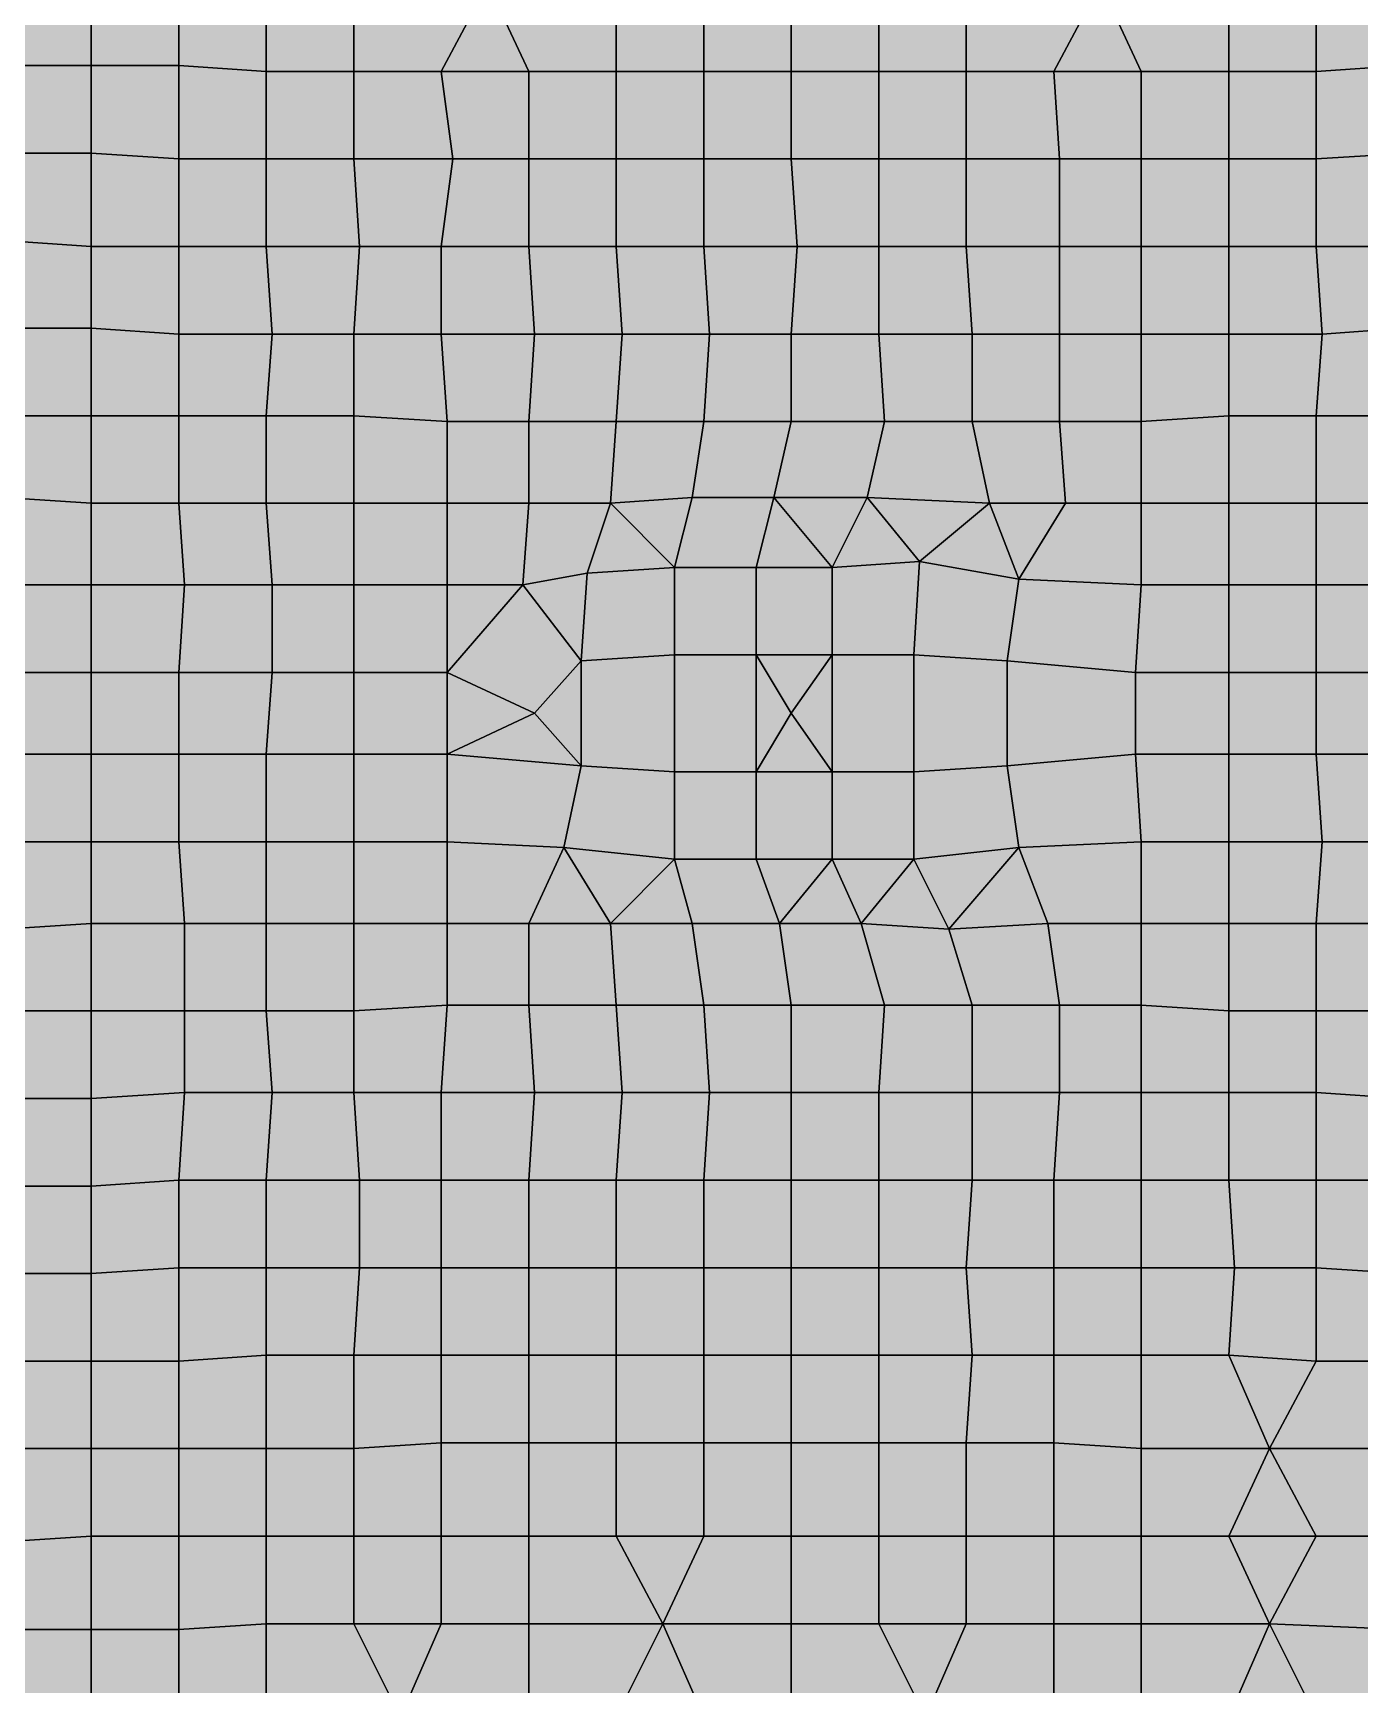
# Model space of a CAD drawing. Header units: metres. Extents: x -7480 to 79269, y -9100 to 45880.
# Drawn here: x 29441 to 33990, y 21030 to 26692 of the extents above; entities that cross this region are included whole.
import ezdxf

# ---------------------------------------------------------------- set-up
doc = ezdxf.new("R2010")
doc.units = ezdxf.units.M
for name, color, linetype in [('COLOR_1', 1, 'Continuous'), ('COLOR_181', 181, 'Continuous'), ('COLOR_3', 3, 'Continuous'), ('COLOR_5', 5, 'Continuous'), ('COLOR_6', 6, 'Continuous')]:
    doc.layers.add(name, color=color, linetype=linetype)

msp = doc.modelspace()

# ---------------------------------------------------------------- hatches: boundary and pattern name
at = {"layer": 'COLOR_1'}
for points in [[(31740, 25960), (32060, 25960), (32040, 26260), (31740, 26260)], [(32040, 26260), (32060, 25960), (32340, 25960), (32340, 26260)], [(32340, 25960), (32640, 25960), (32640, 26260), (32340, 26260)], [(32640, 25960), (32960, 25960), (32960, 26260), (32640, 26260)], [(32960, 25960), (33240, 25960), (33240, 26260), (32960, 26260)], [(33240, 25960), (33540, 25960), (33540, 26260), (33240, 26260)], [(30240, 25960), (30260, 25660), (30540, 25660), (30560, 25960)], [(30540, 25660), (30840, 25660), (30840, 25960), (30560, 25960)], [(30840, 25660), (31160, 25660), (31140, 25960), (30840, 25960)], [(31140, 25960), (31160, 25660), (31460, 25660), (31440, 25960)], [(31440, 25960), (31460, 25660), (31760, 25660), (31740, 25960)], [(31740, 25960), (31760, 25660), (32040, 25660), (32060, 25960)], [(32040, 25660), (32340, 25660), (32340, 25960), (32060, 25960)], [(32340, 25660), (32660, 25660), (32640, 25960), (32340, 25960)], [(32640, 25960), (32660, 25660), (32960, 25660), (32960, 25960)], [(33540, 25660), (33860, 25660), (33840, 25960), (33540, 25960)], [(30540, 25380), (30860, 25360), (30840, 25660), (30540, 25660)], [(30840, 25660), (30860, 25360), (31140, 25360), (31160, 25660)], [(31140, 25360), (31440, 25360), (31460, 25660), (31160, 25660)], [(32040, 25360), (32360, 25360), (32340, 25660), (32040, 25660)], [(32340, 25660), (32360, 25360), (32660, 25360), (32660, 25660)], [(32660, 25360), (32960, 25360), (32960, 25660), (32660, 25660)], [(32960, 25360), (33240, 25360), (33240, 25660), (32960, 25660)], [(30540, 25080), (30860, 25080), (30860, 25360), (30540, 25380)], [(30860, 25080), (31140, 25080), (31140, 25360), (30860, 25360)], [(31140, 25080), (31420, 25080), (31440, 25360), (31140, 25360)], [(31420, 25080), (31700, 25100), (31740, 25360), (31440, 25360)], [(31700, 25100), (31980, 25100), (32040, 25360), (31740, 25360)], [(31980, 25100), (32300, 25100), (32360, 25360), (32040, 25360)], [(32300, 25100), (32720, 25080), (32660, 25360), (32360, 25360)], [(32660, 25360), (32720, 25080), (32980, 25080), (32960, 25360)], [(32960, 25360), (32980, 25080), (33240, 25080), (33240, 25360)], [(31920, 24860), (32180, 24860), (31980, 25100)], [(30540, 24800), (30860, 24800), (30860, 25080), (30540, 25080)], [(30860, 24800), (31120, 24800), (31140, 25080), (30860, 25080)], [(31120, 24800), (31340, 24840), (31420, 25080), (31140, 25080)], [(32720, 25080), (32820, 24820), (32980, 25080)], [(31160, 24360), (31320, 24180), (31320, 24540)], [(31320, 24180), (31640, 24160), (31640, 24560), (31320, 24540)], [(32460, 24160), (32780, 24180), (32780, 24540), (32460, 24560)], [(30860, 24220), (31320, 24180), (31160, 24360)], [(30540, 23640), (30860, 23640), (30860, 23920), (30540, 23920)], [(30860, 23640), (31140, 23640), (31260, 23900), (30860, 23920)], [(31140, 23640), (31420, 23640), (31260, 23900)], [(32580, 23620), (32920, 23640), (32820, 23900)], [(32820, 23900), (32920, 23640), (33240, 23640), (33240, 23920)], [(31920, 23860), (32000, 23640), (32180, 23860)], [(30540, 23340), (30860, 23360), (30860, 23640), (30540, 23640)], [(30860, 23360), (31140, 23360), (31140, 23640), (30860, 23640)], [(31140, 23360), (31440, 23360), (31420, 23640), (31140, 23640)], [(31420, 23640), (31440, 23360), (31740, 23360), (31700, 23640)], [(31700, 23640), (31740, 23360), (32040, 23360), (32000, 23640)], [(32000, 23640), (32040, 23360), (32360, 23360), (32280, 23640)], [(32280, 23640), (32360, 23360), (32660, 23360), (32580, 23620)], [(32580, 23620), (32660, 23360), (32960, 23360), (32920, 23640)], [(32920, 23640), (32960, 23360), (33240, 23360), (33240, 23640)], [(33240, 23360), (33540, 23340), (33540, 23640), (33240, 23640)], [(30540, 23060), (30840, 23060), (30860, 23360), (30540, 23340)], [(30840, 23060), (31160, 23060), (31140, 23360), (30860, 23360)], [(31140, 23360), (31160, 23060), (31460, 23060), (31440, 23360)], [(31440, 23360), (31460, 23060), (31760, 23060), (31740, 23360)], [(32340, 23060), (32660, 23060), (32660, 23360), (32360, 23360)], [(32660, 23060), (32960, 23060), (32960, 23360), (32660, 23360)], [(32960, 23060), (33240, 23060), (33240, 23360), (32960, 23360)], [(30240, 22760), (30560, 22760), (30540, 23060), (30260, 23060)], [(30840, 22760), (31140, 22760), (31160, 23060), (30840, 23060)], [(31140, 22760), (31440, 22760), (31460, 23060), (31160, 23060)], [(31440, 22760), (31740, 22760), (31760, 23060), (31460, 23060)], [(31740, 22760), (32040, 22760), (32040, 23060), (31760, 23060)], [(32040, 22760), (32340, 22760), (32340, 23060), (32040, 23060)], [(32340, 22760), (32660, 22760), (32660, 23060), (32340, 23060)], [(32660, 22760), (32940, 22760), (32960, 23060), (32660, 23060)], [(32940, 22760), (33240, 22760), (33240, 23060), (32960, 23060)], [(33540, 22760), (33840, 22760), (33840, 23060), (33540, 23060)], [(30560, 22460), (30840, 22460), (30840, 22760), (30560, 22760)], [(30840, 22460), (31140, 22460), (31140, 22760), (30840, 22760)], [(31740, 22460), (32040, 22460), (32040, 22760), (31740, 22760)], [(32040, 22460), (32340, 22460), (32340, 22760), (32040, 22760)], [(32340, 22460), (32640, 22460), (32660, 22760), (32340, 22760)], [(32640, 22460), (32940, 22460), (32940, 22760), (32660, 22760)], [(32940, 22460), (33240, 22460), (33240, 22760), (32940, 22760)]]:
    msp.add_hatch(color=256, dxfattribs=at).paths.add_polyline_path(points)
at = {"layer": 'COLOR_181'}
for points in [[(29220, 26580), (29640, 26580), (29640, 26880), (29340, 26880)], [(29640, 26580), (29940, 26580), (29940, 26880), (29640, 26880)], [(29940, 26580), (30240, 26560), (30240, 26880), (29940, 26880)], [(30240, 26560), (30540, 26560), (30540, 26880), (30240, 26880)], [(30540, 26560), (30840, 26560), (31000, 26860), (30540, 26880)], [(30840, 26560), (31140, 26560), (31000, 26860)], [(31000, 26860), (31140, 26560), (31440, 26560), (31440, 26860)], [(31440, 26560), (31740, 26560), (31740, 26860), (31440, 26860)], [(31740, 26560), (32040, 26560), (32040, 26860), (31740, 26860)], [(32040, 26560), (32340, 26560), (32340, 26860), (32040, 26860)], [(32340, 26560), (32640, 26560), (32640, 26860), (32340, 26860)], [(32640, 26560), (32940, 26560), (33100, 26860), (32640, 26860)], [(32940, 26560), (33240, 26560), (33100, 26860)], [(33100, 26860), (33240, 26560), (33540, 26560), (33540, 26880)], [(33540, 26560), (33840, 26560), (33840, 26880), (33540, 26880)], [(33840, 26560), (34140, 26580), (34140, 26880), (33840, 26880)], [(29220, 26580), (29340, 26280), (29640, 26280), (29640, 26580)], [(29640, 26280), (29940, 26260), (29940, 26580), (29640, 26580)], [(29940, 26260), (30240, 26260), (30240, 26560), (29940, 26580)], [(30240, 26260), (30540, 26260), (30540, 26560), (30240, 26560)], [(30540, 26260), (30880, 26260), (30840, 26560), (30540, 26560)], [(30840, 26560), (30880, 26260), (31140, 26260), (31140, 26560)], [(31140, 26260), (31440, 26260), (31440, 26560), (31140, 26560)], [(31440, 26260), (31740, 26260), (31740, 26560), (31440, 26560)], [(31740, 26260), (32040, 26260), (32040, 26560), (31740, 26560)], [(32040, 26260), (32340, 26260), (32340, 26560), (32040, 26560)], [(32340, 26260), (32640, 26260), (32640, 26560), (32340, 26560)], [(32640, 26260), (32960, 26260), (32940, 26560), (32640, 26560)], [(32940, 26560), (32960, 26260), (33240, 26260), (33240, 26560)], [(33240, 26260), (33540, 26260), (33540, 26560), (33240, 26560)], [(33540, 26260), (33840, 26260), (33840, 26560), (33540, 26560)], [(33840, 26260), (34160, 26280), (34140, 26580), (33840, 26560)], [(29340, 25980), (29640, 25960), (29640, 26280), (29340, 26280)], [(29640, 25960), (29940, 25960), (29940, 26260), (29640, 26280)], [(33840, 25960), (34140, 25960), (34160, 26280), (33840, 26260)], [(29940, 25960), (30240, 25960), (30240, 26260), (29940, 26260)], [(30240, 25960), (30560, 25960), (30540, 26260), (30240, 26260)], [(30540, 26260), (30560, 25960), (30840, 25960), (30880, 26260)], [(30840, 25960), (31140, 25960), (31140, 26260), (30880, 26260)], [(31140, 25960), (31440, 25960), (31440, 26260), (31140, 26260)], [(31440, 25960), (31740, 25960), (31740, 26260), (31440, 26260)], [(33540, 25960), (33840, 25960), (33840, 26260), (33540, 26260)], [(29340, 25680), (29640, 25680), (29640, 25960), (29340, 25980)], [(29640, 25680), (29940, 25660), (29940, 25960), (29640, 25960)], [(29940, 25660), (30260, 25660), (30240, 25960), (29940, 25960)], [(33840, 25960), (33860, 25660), (34140, 25680), (34140, 25960)], [(29340, 25380), (29640, 25380), (29640, 25680), (29340, 25680)], [(29640, 25380), (29940, 25380), (29940, 25660), (29640, 25680)], [(29940, 25380), (30240, 25380), (30260, 25660), (29940, 25660)], [(30240, 25380), (30540, 25380), (30540, 25660), (30260, 25660)], [(31440, 25360), (31740, 25360), (31760, 25660), (31460, 25660)], [(31740, 25360), (32040, 25360), (32040, 25660), (31760, 25660)], [(33540, 25380), (33840, 25380), (33860, 25660), (33540, 25660)], [(33840, 25380), (34140, 25380), (34140, 25680), (33860, 25660)], [(29340, 25100), (29640, 25080), (29640, 25380), (29340, 25380)], [(29640, 25080), (29940, 25080), (29940, 25380), (29640, 25380)], [(29940, 25080), (30240, 25080), (30240, 25380), (29940, 25380)], [(30240, 25080), (30540, 25080), (30540, 25380), (30240, 25380)], [(33540, 25080), (33840, 25080), (33840, 25380), (33540, 25380)], [(33840, 25080), (34140, 25080), (34140, 25380), (33840, 25380)], [(29340, 24800), (29640, 24800), (29640, 25080), (29340, 25100)], [(29640, 24800), (29960, 24800), (29940, 25080), (29640, 25080)], [(29940, 25080), (29960, 24800), (30260, 24800), (30240, 25080)], [(30240, 25080), (30260, 24800), (30540, 24800), (30540, 25080)], [(33540, 24800), (33840, 24800), (33840, 25080), (33540, 25080)], [(33840, 24800), (34140, 24800), (34140, 25080), (33840, 25080)], [(29340, 24500), (29640, 24500), (29640, 24800), (29340, 24800)], [(29640, 24500), (29940, 24500), (29960, 24800), (29640, 24800)], [(29940, 24500), (30260, 24500), (30260, 24800), (29960, 24800)], [(30260, 24500), (30540, 24500), (30540, 24800), (30260, 24800)], [(33540, 24500), (33840, 24500), (33840, 24800), (33540, 24800)], [(33840, 24500), (34140, 24500), (34140, 24800), (33840, 24800)], [(31640, 24160), (31920, 24160), (31920, 24560), (31640, 24560)], [(31920, 24160), (32040, 24360), (31920, 24560)], [(31920, 24560), (32040, 24360), (32180, 24560)], [(32040, 24360), (32180, 24160), (32180, 24560)], [(32180, 24160), (32460, 24160), (32460, 24560), (32180, 24560)], [(29340, 24220), (29640, 24220), (29640, 24500), (29340, 24500)], [(29640, 24220), (29940, 24220), (29940, 24500), (29640, 24500)], [(29940, 24220), (30240, 24220), (30260, 24500), (29940, 24500)], [(30240, 24220), (30540, 24220), (30540, 24500), (30260, 24500)], [(33540, 24220), (33840, 24220), (33840, 24500), (33540, 24500)], [(33840, 24220), (34140, 24220), (34140, 24500), (33840, 24500)], [(31920, 24160), (32180, 24160), (32040, 24360)], [(29240, 23920), (29640, 23920), (29640, 24220), (29340, 24220)], [(29640, 23920), (29940, 23920), (29940, 24220), (29640, 24220)], [(29940, 23920), (30240, 23920), (30240, 24220), (29940, 24220)], [(30240, 23920), (30540, 23920), (30540, 24220), (30240, 24220)], [(33540, 23920), (33860, 23920), (33840, 24220), (33540, 24220)], [(33840, 24220), (33860, 23920), (34140, 23920), (34140, 24220)], [(29240, 23920), (29340, 23620), (29640, 23640), (29640, 23920)], [(29640, 23640), (29960, 23640), (29940, 23920), (29640, 23920)], [(29940, 23920), (29960, 23640), (30240, 23640), (30240, 23920)], [(30240, 23640), (30540, 23640), (30540, 23920), (30240, 23920)], [(33540, 23640), (33840, 23640), (33860, 23920), (33540, 23920)], [(33840, 23640), (34140, 23640), (34140, 23920), (33860, 23920)], [(29340, 23340), (29640, 23340), (29640, 23640), (29340, 23620)], [(29640, 23340), (29960, 23340), (29960, 23640), (29640, 23640)], [(29960, 23340), (30240, 23340), (30240, 23640), (29960, 23640)], [(30240, 23340), (30540, 23340), (30540, 23640), (30240, 23640)], [(33540, 23340), (33840, 23340), (33840, 23640), (33540, 23640)], [(33840, 23340), (34140, 23340), (34140, 23640), (33840, 23640)], [(29340, 23040), (29640, 23040), (29640, 23340), (29340, 23340)], [(29640, 23040), (29960, 23060), (29960, 23340), (29640, 23340)], [(29960, 23060), (30260, 23060), (30240, 23340), (29960, 23340)], [(30240, 23340), (30260, 23060), (30540, 23060), (30540, 23340)], [(31740, 23360), (31760, 23060), (32040, 23060), (32040, 23360)], [(32040, 23060), (32340, 23060), (32360, 23360), (32040, 23360)], [(33540, 23060), (33840, 23060), (33840, 23340), (33540, 23340)], [(33840, 23060), (34140, 23040), (34140, 23340), (33840, 23340)], [(29640, 22740), (29940, 22760), (29960, 23060), (29640, 23040)], [(29940, 22760), (30240, 22760), (30260, 23060), (29960, 23060)], [(33840, 22760), (34140, 22760), (34140, 23040), (33840, 23060)], [(29340, 22740), (29640, 22740), (29640, 23040), (29340, 23040)], [(29640, 22440), (29940, 22460), (29940, 22760), (29640, 22740)], [(29940, 22460), (30240, 22460), (30240, 22760), (29940, 22760)], [(30240, 22460), (30560, 22460), (30560, 22760), (30240, 22760)], [(31140, 22460), (31440, 22460), (31440, 22760), (31140, 22760)], [(31440, 22460), (31740, 22460), (31740, 22760), (31440, 22760)], [(33240, 22460), (33560, 22460), (33540, 22760), (33240, 22760)], [(33540, 22760), (33560, 22460), (33840, 22460), (33840, 22760)], [(33840, 22460), (34140, 22440), (34140, 22760), (33840, 22760)], [(29340, 22440), (29640, 22440), (29640, 22740), (29340, 22740)], [(29340, 22140), (29640, 22140), (29640, 22440), (29340, 22440)], [(29640, 22140), (29940, 22140), (29940, 22460), (29640, 22440)], [(29940, 22140), (30240, 22160), (30240, 22460), (29940, 22460)], [(30240, 22160), (30540, 22160), (30560, 22460), (30240, 22460)], [(30540, 22160), (30840, 22160), (30840, 22460), (30560, 22460)], [(30840, 22160), (31140, 22160), (31140, 22460), (30840, 22460)], [(31140, 22160), (31440, 22160), (31440, 22460), (31140, 22460)], [(31440, 22160), (31740, 22160), (31740, 22460), (31440, 22460)], [(31740, 22160), (32040, 22160), (32040, 22460), (31740, 22460)], [(32040, 22160), (32340, 22160), (32340, 22460), (32040, 22460)], [(32340, 22160), (32660, 22160), (32640, 22460), (32340, 22460)], [(32640, 22460), (32660, 22160), (32940, 22160), (32940, 22460)], [(32940, 22160), (33240, 22160), (33240, 22460), (32940, 22460)], [(33240, 22160), (33540, 22160), (33560, 22460), (33240, 22460)], [(33540, 22160), (33840, 22140), (33840, 22460), (33560, 22460)], [(33840, 22140), (34140, 22140), (34140, 22440), (33840, 22460)], [(29340, 21840), (29640, 21840), (29640, 22140), (29340, 22140)], [(29640, 21840), (29940, 21840), (29940, 22140), (29640, 22140)], [(29940, 21840), (30240, 21840), (30240, 22160), (29940, 22140)], [(30240, 21840), (30540, 21840), (30540, 22160), (30240, 22160)], [(30540, 21840), (30840, 21860), (30840, 22160), (30540, 22160)], [(30840, 21860), (31140, 21860), (31140, 22160), (30840, 22160)], [(31140, 21860), (31440, 21860), (31440, 22160), (31140, 22160)], [(31440, 21860), (31740, 21860), (31740, 22160), (31440, 22160)], [(31740, 21860), (32040, 21860), (32040, 22160), (31740, 22160)], [(32040, 21860), (32340, 21860), (32340, 22160), (32040, 22160)], [(32340, 21860), (32640, 21860), (32660, 22160), (32340, 22160)], [(32640, 21860), (32940, 21860), (32940, 22160), (32660, 22160)], [(32940, 21860), (33240, 21840), (33240, 22160), (32940, 22160)], [(33240, 21840), (33680, 21840), (33540, 22160), (33240, 22160)], [(33540, 22160), (33680, 21840), (33840, 22140)], [(33680, 21840), (34140, 21840), (34140, 22140), (33840, 22140)], [(30540, 21540), (30840, 21540), (30840, 21860), (30540, 21840)], [(30840, 21540), (31140, 21540), (31140, 21860), (30840, 21860)], [(31140, 21540), (31440, 21540), (31440, 21860), (31140, 21860)], [(31440, 21540), (31740, 21540), (31740, 21860), (31440, 21860)], [(31740, 21540), (32040, 21540), (32040, 21860), (31740, 21860)], [(32040, 21540), (32340, 21540), (32340, 21860), (32040, 21860)], [(32340, 21540), (32640, 21540), (32640, 21860), (32340, 21860)], [(32640, 21540), (32940, 21540), (32940, 21860), (32640, 21860)], [(32940, 21540), (33240, 21540), (33240, 21840), (32940, 21860)], [(29340, 21520), (29640, 21540), (29640, 21840), (29340, 21840)], [(29640, 21540), (29940, 21540), (29940, 21840), (29640, 21840)], [(29940, 21540), (30240, 21540), (30240, 21840), (29940, 21840)], [(30240, 21540), (30540, 21540), (30540, 21840), (30240, 21840)], [(33240, 21540), (33540, 21540), (33680, 21840), (33240, 21840)], [(33540, 21540), (33840, 21540), (33680, 21840)], [(33680, 21840), (33840, 21540), (34140, 21540), (34140, 21840)], [(29340, 21220), (29640, 21220), (29640, 21540), (29340, 21520)], [(29640, 21220), (29940, 21220), (29940, 21540), (29640, 21540)], [(29940, 21220), (30240, 21240), (30240, 21540), (29940, 21540)], [(30240, 21240), (30540, 21240), (30540, 21540), (30240, 21540)], [(30540, 21240), (30840, 21240), (30840, 21540), (30540, 21540)], [(30840, 21240), (31140, 21240), (31140, 21540), (30840, 21540)], [(31140, 21240), (31600, 21240), (31440, 21540), (31140, 21540)], [(31440, 21540), (31600, 21240), (31740, 21540)], [(31600, 21240), (32040, 21240), (32040, 21540), (31740, 21540)], [(32040, 21240), (32340, 21240), (32340, 21540), (32040, 21540)], [(32340, 21240), (32640, 21240), (32640, 21540), (32340, 21540)], [(32640, 21240), (32940, 21240), (32940, 21540), (32640, 21540)], [(32940, 21240), (33240, 21240), (33240, 21540), (32940, 21540)], [(33240, 21240), (33680, 21240), (33540, 21540), (33240, 21540)], [(33540, 21540), (33680, 21240), (33840, 21540)], [(33680, 21240), (34140, 21220), (34140, 21540), (33840, 21540)], [(29940, 20920), (30240, 20920), (30240, 21240), (29940, 21220)], [(30240, 20920), (30700, 20920), (30540, 21240), (30240, 21240)], [(30540, 21240), (30700, 20920), (30840, 21240)], [(30700, 20920), (31140, 20920), (31140, 21240), (30840, 21240)], [(31140, 20920), (31440, 20920), (31600, 21240), (31140, 21240)], [(31440, 20920), (31740, 20920), (31600, 21240)], [(31600, 21240), (31740, 20920), (32040, 20920), (32040, 21240)], [(32040, 20920), (32500, 20920), (32340, 21240), (32040, 21240)], [(32340, 21240), (32500, 20920), (32640, 21240)], [(32500, 20920), (32940, 20920), (32940, 21240), (32640, 21240)], [(32940, 20920), (33240, 20920), (33240, 21240), (32940, 21240)], [(33240, 20920), (33540, 20920), (33680, 21240), (33240, 21240)], [(33540, 20920), (33840, 20920), (33680, 21240)], [(33680, 21240), (33840, 20920), (34140, 20920), (34140, 21220)], [(29340, 20920), (29640, 20920), (29640, 21220), (29340, 21220)], [(29640, 20920), (29940, 20920), (29940, 21220), (29640, 21220)]]:
    msp.add_hatch(color=256, dxfattribs=at).paths.add_polyline_path(points)
at = {"layer": 'COLOR_3'}
for points in [[(32960, 25660), (33240, 25660), (33240, 25960), (32960, 25960)], [(33240, 25660), (33540, 25660), (33540, 25960), (33240, 25960)], [(33240, 25360), (33540, 25380), (33540, 25660), (33240, 25660)], [(33240, 25080), (33540, 25080), (33540, 25380), (33240, 25360)], [(31420, 25080), (31640, 24860), (31700, 25100)], [(31640, 24860), (31920, 24860), (31980, 25100), (31700, 25100)], [(31980, 25100), (32180, 24860), (32300, 25100)], [(32180, 24860), (32480, 24880), (32300, 25100)], [(32300, 25100), (32480, 24880), (32720, 25080)], [(31340, 24840), (31640, 24860), (31420, 25080)], [(32480, 24880), (32820, 24820), (32720, 25080)], [(32820, 24820), (33240, 24800), (33240, 25080), (32980, 25080)], [(33240, 24800), (33540, 24800), (33540, 25080), (33240, 25080)], [(30540, 24500), (30860, 24500), (30860, 24800), (30540, 24800)], [(30860, 24500), (31120, 24800), (30860, 24800)], [(30860, 24500), (31160, 24360), (31320, 24540), (31120, 24800)], [(31120, 24800), (31320, 24540), (31340, 24840)], [(30540, 24220), (30860, 24220), (30860, 24500), (30540, 24500)], [(30860, 24220), (31160, 24360), (30860, 24500)], [(30540, 23920), (30860, 23920), (30860, 24220), (30540, 24220)], [(30860, 23920), (31260, 23900), (31320, 24180), (30860, 24220)], [(31260, 23900), (31420, 23640), (31640, 23860)], [(32460, 23860), (32580, 23620), (32820, 23900)], [(33240, 23640), (33540, 23640), (33540, 23920), (33240, 23920)], [(31420, 23640), (31700, 23640), (31640, 23860)], [(31640, 23860), (31700, 23640), (32000, 23640), (31920, 23860)], [(32000, 23640), (32280, 23640), (32180, 23860)], [(32180, 23860), (32280, 23640), (32460, 23860)], [(32280, 23640), (32580, 23620), (32460, 23860)], [(33240, 23060), (33540, 23060), (33540, 23340), (33240, 23360)], [(30540, 23060), (30560, 22760), (30840, 22760), (30840, 23060)], [(33240, 22760), (33540, 22760), (33540, 23060), (33240, 23060)]]:
    msp.add_hatch(color=256, dxfattribs=at).paths.add_polyline_path(points)
at = {"layer": 'COLOR_5'}
for points in [[(31320, 24540), (31640, 24560), (31640, 24860), (31340, 24840)], [(31640, 24560), (31920, 24560), (31920, 24860), (31640, 24860)], [(31920, 24560), (32180, 24560), (32180, 24860), (31920, 24860)], [(32180, 24560), (32460, 24560), (32480, 24880), (32180, 24860)], [(32780, 24540), (33220, 24500), (33240, 24800), (32820, 24820)], [(33220, 24500), (33540, 24500), (33540, 24800), (33240, 24800)], [(32780, 24180), (33220, 24220), (33220, 24500), (32780, 24540)], [(33220, 24220), (33540, 24220), (33540, 24500), (33220, 24500)], [(31260, 23900), (31640, 23860), (31640, 24160), (31320, 24180)], [(32780, 24180), (32820, 23900), (33240, 23920), (33220, 24220)], [(33220, 24220), (33240, 23920), (33540, 23920), (33540, 24220)], [(31640, 23860), (31920, 23860), (31920, 24160), (31640, 24160)], [(31920, 23860), (32180, 23860), (32180, 24160), (31920, 24160)], [(32180, 23860), (32460, 23860), (32460, 24160), (32180, 24160)]]:
    msp.add_hatch(color=256, dxfattribs=at).paths.add_polyline_path(points)
at = {"layer": 'COLOR_6'}
for points in [[(32460, 24560), (32780, 24540), (32820, 24820), (32480, 24880)], [(32460, 23860), (32820, 23900), (32780, 24180), (32460, 24160)]]:
    msp.add_hatch(color=256, dxfattribs=at).paths.add_polyline_path(points)

# ---------------------------------------------------------------- linework, layer by layer
at = {"layer": 'COLOR_1'}
for points in [[(31740, 25960), (32060, 25960), (32040, 26260), (31740, 26260)], [(32040, 26260), (32060, 25960), (32340, 25960), (32340, 26260)], [(32340, 25960), (32640, 25960), (32640, 26260), (32340, 26260)], [(32640, 25960), (32960, 25960), (32960, 26260), (32640, 26260)], [(32960, 25960), (33240, 25960), (33240, 26260), (32960, 26260)], [(33240, 25960), (33540, 25960), (33540, 26260), (33240, 26260)], [(30240, 25960), (30260, 25660), (30540, 25660), (30560, 25960)], [(30540, 25660), (30840, 25660), (30840, 25960), (30560, 25960)], [(30840, 25660), (31160, 25660), (31140, 25960), (30840, 25960)], [(31140, 25960), (31160, 25660), (31460, 25660), (31440, 25960)], [(31440, 25960), (31460, 25660), (31760, 25660), (31740, 25960)], [(31740, 25960), (31760, 25660), (32040, 25660), (32060, 25960)], [(32040, 25660), (32340, 25660), (32340, 25960), (32060, 25960)], [(32340, 25660), (32660, 25660), (32640, 25960), (32340, 25960)], [(32640, 25960), (32660, 25660), (32960, 25660), (32960, 25960)], [(33540, 25660), (33860, 25660), (33840, 25960), (33540, 25960)], [(30540, 25380), (30860, 25360), (30840, 25660), (30540, 25660)], [(30840, 25660), (30860, 25360), (31140, 25360), (31160, 25660)], [(31140, 25360), (31440, 25360), (31460, 25660), (31160, 25660)], [(32040, 25360), (32360, 25360), (32340, 25660), (32040, 25660)], [(32340, 25660), (32360, 25360), (32660, 25360), (32660, 25660)], [(32660, 25360), (32960, 25360), (32960, 25660), (32660, 25660)], [(32960, 25360), (33240, 25360), (33240, 25660), (32960, 25660)], [(30540, 25080), (30860, 25080), (30860, 25360), (30540, 25380)], [(30860, 25080), (31140, 25080), (31140, 25360), (30860, 25360)], [(31140, 25080), (31420, 25080), (31440, 25360), (31140, 25360)], [(31420, 25080), (31700, 25100), (31740, 25360), (31440, 25360)], [(31700, 25100), (31980, 25100), (32040, 25360), (31740, 25360)], [(31980, 25100), (32300, 25100), (32360, 25360), (32040, 25360)], [(32300, 25100), (32720, 25080), (32660, 25360), (32360, 25360)], [(32660, 25360), (32720, 25080), (32980, 25080), (32960, 25360)], [(32960, 25360), (32980, 25080), (33240, 25080), (33240, 25360)], [(31920, 24860), (32180, 24860), (31980, 25100)], [(30540, 24800), (30860, 24800), (30860, 25080), (30540, 25080)], [(30860, 24800), (31120, 24800), (31140, 25080), (30860, 25080)], [(31120, 24800), (31340, 24840), (31420, 25080), (31140, 25080)], [(32720, 25080), (32820, 24820), (32980, 25080)], [(31160, 24360), (31320, 24180), (31320, 24540)], [(31320, 24180), (31640, 24160), (31640, 24560), (31320, 24540)], [(32460, 24160), (32780, 24180), (32780, 24540), (32460, 24560)], [(30860, 24220), (31320, 24180), (31160, 24360)], [(30540, 23640), (30860, 23640), (30860, 23920), (30540, 23920)], [(30860, 23640), (31140, 23640), (31260, 23900), (30860, 23920)], [(31140, 23640), (31420, 23640), (31260, 23900)], [(32580, 23620), (32920, 23640), (32820, 23900)], [(32820, 23900), (32920, 23640), (33240, 23640), (33240, 23920)], [(31920, 23860), (32000, 23640), (32180, 23860)], [(30540, 23340), (30860, 23360), (30860, 23640), (30540, 23640)], [(30860, 23360), (31140, 23360), (31140, 23640), (30860, 23640)], [(31140, 23360), (31440, 23360), (31420, 23640), (31140, 23640)], [(31420, 23640), (31440, 23360), (31740, 23360), (31700, 23640)], [(31700, 23640), (31740, 23360), (32040, 23360), (32000, 23640)], [(32000, 23640), (32040, 23360), (32360, 23360), (32280, 23640)], [(32280, 23640), (32360, 23360), (32660, 23360), (32580, 23620)], [(32580, 23620), (32660, 23360), (32960, 23360), (32920, 23640)], [(32920, 23640), (32960, 23360), (33240, 23360), (33240, 23640)], [(33240, 23360), (33540, 23340), (33540, 23640), (33240, 23640)], [(30540, 23060), (30840, 23060), (30860, 23360), (30540, 23340)], [(30840, 23060), (31160, 23060), (31140, 23360), (30860, 23360)], [(31140, 23360), (31160, 23060), (31460, 23060), (31440, 23360)], [(31440, 23360), (31460, 23060), (31760, 23060), (31740, 23360)], [(32340, 23060), (32660, 23060), (32660, 23360), (32360, 23360)], [(32660, 23060), (32960, 23060), (32960, 23360), (32660, 23360)], [(32960, 23060), (33240, 23060), (33240, 23360), (32960, 23360)], [(30240, 22760), (30560, 22760), (30540, 23060), (30260, 23060)], [(30840, 22760), (31140, 22760), (31160, 23060), (30840, 23060)], [(31140, 22760), (31440, 22760), (31460, 23060), (31160, 23060)], [(31440, 22760), (31740, 22760), (31760, 23060), (31460, 23060)], [(31740, 22760), (32040, 22760), (32040, 23060), (31760, 23060)], [(32040, 22760), (32340, 22760), (32340, 23060), (32040, 23060)], [(32340, 22760), (32660, 22760), (32660, 23060), (32340, 23060)], [(32660, 22760), (32940, 22760), (32960, 23060), (32660, 23060)], [(32940, 22760), (33240, 22760), (33240, 23060), (32960, 23060)], [(33540, 22760), (33840, 22760), (33840, 23060), (33540, 23060)], [(30560, 22460), (30840, 22460), (30840, 22760), (30560, 22760)], [(30840, 22460), (31140, 22460), (31140, 22760), (30840, 22760)], [(31740, 22460), (32040, 22460), (32040, 22760), (31740, 22760)], [(32040, 22460), (32340, 22460), (32340, 22760), (32040, 22760)], [(32340, 22460), (32640, 22460), (32660, 22760), (32340, 22760)], [(32640, 22460), (32940, 22460), (32940, 22760), (32660, 22760)], [(32940, 22460), (33240, 22460), (33240, 22760), (32940, 22760)]]:
    msp.add_lwpolyline(points, close=True, dxfattribs=at)
at = {"layer": 'COLOR_181'}
for points in [[(29220, 26580), (29640, 26580), (29640, 26880), (29340, 26880)], [(29640, 26580), (29940, 26580), (29940, 26880), (29640, 26880)], [(29940, 26580), (30240, 26560), (30240, 26880), (29940, 26880)], [(30240, 26560), (30540, 26560), (30540, 26880), (30240, 26880)], [(30540, 26560), (30840, 26560), (31000, 26860), (30540, 26880)], [(30840, 26560), (31140, 26560), (31000, 26860)], [(31000, 26860), (31140, 26560), (31440, 26560), (31440, 26860)], [(31440, 26560), (31740, 26560), (31740, 26860), (31440, 26860)], [(31740, 26560), (32040, 26560), (32040, 26860), (31740, 26860)], [(32040, 26560), (32340, 26560), (32340, 26860), (32040, 26860)], [(32340, 26560), (32640, 26560), (32640, 26860), (32340, 26860)], [(32640, 26560), (32940, 26560), (33100, 26860), (32640, 26860)], [(32940, 26560), (33240, 26560), (33100, 26860)], [(33100, 26860), (33240, 26560), (33540, 26560), (33540, 26880)], [(33540, 26560), (33840, 26560), (33840, 26880), (33540, 26880)], [(33840, 26560), (34140, 26580), (34140, 26880), (33840, 26880)], [(29220, 26580), (29340, 26280), (29640, 26280), (29640, 26580)], [(29640, 26280), (29940, 26260), (29940, 26580), (29640, 26580)], [(29940, 26260), (30240, 26260), (30240, 26560), (29940, 26580)], [(30240, 26260), (30540, 26260), (30540, 26560), (30240, 26560)], [(30540, 26260), (30880, 26260), (30840, 26560), (30540, 26560)], [(30840, 26560), (30880, 26260), (31140, 26260), (31140, 26560)], [(31140, 26260), (31440, 26260), (31440, 26560), (31140, 26560)], [(31440, 26260), (31740, 26260), (31740, 26560), (31440, 26560)], [(31740, 26260), (32040, 26260), (32040, 26560), (31740, 26560)], [(32040, 26260), (32340, 26260), (32340, 26560), (32040, 26560)], [(32340, 26260), (32640, 26260), (32640, 26560), (32340, 26560)], [(32640, 26260), (32960, 26260), (32940, 26560), (32640, 26560)], [(32940, 26560), (32960, 26260), (33240, 26260), (33240, 26560)], [(33240, 26260), (33540, 26260), (33540, 26560), (33240, 26560)], [(33540, 26260), (33840, 26260), (33840, 26560), (33540, 26560)], [(33840, 26260), (34160, 26280), (34140, 26580), (33840, 26560)], [(29340, 25980), (29640, 25960), (29640, 26280), (29340, 26280)], [(29640, 25960), (29940, 25960), (29940, 26260), (29640, 26280)], [(33840, 25960), (34140, 25960), (34160, 26280), (33840, 26260)], [(29940, 25960), (30240, 25960), (30240, 26260), (29940, 26260)], [(30240, 25960), (30560, 25960), (30540, 26260), (30240, 26260)], [(30540, 26260), (30560, 25960), (30840, 25960), (30880, 26260)], [(30840, 25960), (31140, 25960), (31140, 26260), (30880, 26260)], [(31140, 25960), (31440, 25960), (31440, 26260), (31140, 26260)], [(31440, 25960), (31740, 25960), (31740, 26260), (31440, 26260)], [(33540, 25960), (33840, 25960), (33840, 26260), (33540, 26260)], [(29340, 25680), (29640, 25680), (29640, 25960), (29340, 25980)], [(29640, 25680), (29940, 25660), (29940, 25960), (29640, 25960)], [(29940, 25660), (30260, 25660), (30240, 25960), (29940, 25960)], [(33840, 25960), (33860, 25660), (34140, 25680), (34140, 25960)], [(29340, 25380), (29640, 25380), (29640, 25680), (29340, 25680)], [(29640, 25380), (29940, 25380), (29940, 25660), (29640, 25680)], [(29940, 25380), (30240, 25380), (30260, 25660), (29940, 25660)], [(30240, 25380), (30540, 25380), (30540, 25660), (30260, 25660)], [(31440, 25360), (31740, 25360), (31760, 25660), (31460, 25660)], [(31740, 25360), (32040, 25360), (32040, 25660), (31760, 25660)], [(33540, 25380), (33840, 25380), (33860, 25660), (33540, 25660)], [(33840, 25380), (34140, 25380), (34140, 25680), (33860, 25660)], [(29340, 25100), (29640, 25080), (29640, 25380), (29340, 25380)], [(29640, 25080), (29940, 25080), (29940, 25380), (29640, 25380)], [(29940, 25080), (30240, 25080), (30240, 25380), (29940, 25380)], [(30240, 25080), (30540, 25080), (30540, 25380), (30240, 25380)], [(33540, 25080), (33840, 25080), (33840, 25380), (33540, 25380)], [(33840, 25080), (34140, 25080), (34140, 25380), (33840, 25380)], [(29340, 24800), (29640, 24800), (29640, 25080), (29340, 25100)], [(29640, 24800), (29960, 24800), (29940, 25080), (29640, 25080)], [(29940, 25080), (29960, 24800), (30260, 24800), (30240, 25080)], [(30240, 25080), (30260, 24800), (30540, 24800), (30540, 25080)], [(33540, 24800), (33840, 24800), (33840, 25080), (33540, 25080)], [(33840, 24800), (34140, 24800), (34140, 25080), (33840, 25080)], [(29340, 24500), (29640, 24500), (29640, 24800), (29340, 24800)], [(29640, 24500), (29940, 24500), (29960, 24800), (29640, 24800)], [(29940, 24500), (30260, 24500), (30260, 24800), (29960, 24800)], [(30260, 24500), (30540, 24500), (30540, 24800), (30260, 24800)], [(33540, 24500), (33840, 24500), (33840, 24800), (33540, 24800)], [(33840, 24500), (34140, 24500), (34140, 24800), (33840, 24800)], [(31640, 24160), (31920, 24160), (31920, 24560), (31640, 24560)], [(31920, 24160), (32040, 24360), (31920, 24560)], [(31920, 24560), (32040, 24360), (32180, 24560)], [(32040, 24360), (32180, 24160), (32180, 24560)], [(32180, 24160), (32460, 24160), (32460, 24560), (32180, 24560)], [(29340, 24220), (29640, 24220), (29640, 24500), (29340, 24500)], [(29640, 24220), (29940, 24220), (29940, 24500), (29640, 24500)], [(29940, 24220), (30240, 24220), (30260, 24500), (29940, 24500)], [(30240, 24220), (30540, 24220), (30540, 24500), (30260, 24500)], [(33540, 24220), (33840, 24220), (33840, 24500), (33540, 24500)], [(33840, 24220), (34140, 24220), (34140, 24500), (33840, 24500)], [(31920, 24160), (32180, 24160), (32040, 24360)], [(29240, 23920), (29640, 23920), (29640, 24220), (29340, 24220)], [(29640, 23920), (29940, 23920), (29940, 24220), (29640, 24220)], [(29940, 23920), (30240, 23920), (30240, 24220), (29940, 24220)], [(30240, 23920), (30540, 23920), (30540, 24220), (30240, 24220)], [(33540, 23920), (33860, 23920), (33840, 24220), (33540, 24220)], [(33840, 24220), (33860, 23920), (34140, 23920), (34140, 24220)], [(29240, 23920), (29340, 23620), (29640, 23640), (29640, 23920)], [(29640, 23640), (29960, 23640), (29940, 23920), (29640, 23920)], [(29940, 23920), (29960, 23640), (30240, 23640), (30240, 23920)], [(30240, 23640), (30540, 23640), (30540, 23920), (30240, 23920)], [(33540, 23640), (33840, 23640), (33860, 23920), (33540, 23920)], [(33840, 23640), (34140, 23640), (34140, 23920), (33860, 23920)], [(29340, 23340), (29640, 23340), (29640, 23640), (29340, 23620)], [(29640, 23340), (29960, 23340), (29960, 23640), (29640, 23640)], [(29960, 23340), (30240, 23340), (30240, 23640), (29960, 23640)], [(30240, 23340), (30540, 23340), (30540, 23640), (30240, 23640)], [(33540, 23340), (33840, 23340), (33840, 23640), (33540, 23640)], [(33840, 23340), (34140, 23340), (34140, 23640), (33840, 23640)], [(29340, 23040), (29640, 23040), (29640, 23340), (29340, 23340)], [(29640, 23040), (29960, 23060), (29960, 23340), (29640, 23340)], [(29960, 23060), (30260, 23060), (30240, 23340), (29960, 23340)], [(30240, 23340), (30260, 23060), (30540, 23060), (30540, 23340)], [(31740, 23360), (31760, 23060), (32040, 23060), (32040, 23360)], [(32040, 23060), (32340, 23060), (32360, 23360), (32040, 23360)], [(33540, 23060), (33840, 23060), (33840, 23340), (33540, 23340)], [(33840, 23060), (34140, 23040), (34140, 23340), (33840, 23340)], [(29640, 22740), (29940, 22760), (29960, 23060), (29640, 23040)], [(29940, 22760), (30240, 22760), (30260, 23060), (29960, 23060)], [(33840, 22760), (34140, 22760), (34140, 23040), (33840, 23060)], [(29340, 22740), (29640, 22740), (29640, 23040), (29340, 23040)], [(29640, 22440), (29940, 22460), (29940, 22760), (29640, 22740)], [(29940, 22460), (30240, 22460), (30240, 22760), (29940, 22760)], [(30240, 22460), (30560, 22460), (30560, 22760), (30240, 22760)], [(31140, 22460), (31440, 22460), (31440, 22760), (31140, 22760)], [(31440, 22460), (31740, 22460), (31740, 22760), (31440, 22760)], [(33240, 22460), (33560, 22460), (33540, 22760), (33240, 22760)], [(33540, 22760), (33560, 22460), (33840, 22460), (33840, 22760)], [(33840, 22460), (34140, 22440), (34140, 22760), (33840, 22760)], [(29340, 22440), (29640, 22440), (29640, 22740), (29340, 22740)], [(29340, 22140), (29640, 22140), (29640, 22440), (29340, 22440)], [(29640, 22140), (29940, 22140), (29940, 22460), (29640, 22440)], [(29940, 22140), (30240, 22160), (30240, 22460), (29940, 22460)], [(30240, 22160), (30540, 22160), (30560, 22460), (30240, 22460)], [(30540, 22160), (30840, 22160), (30840, 22460), (30560, 22460)], [(30840, 22160), (31140, 22160), (31140, 22460), (30840, 22460)], [(31140, 22160), (31440, 22160), (31440, 22460), (31140, 22460)], [(31440, 22160), (31740, 22160), (31740, 22460), (31440, 22460)], [(31740, 22160), (32040, 22160), (32040, 22460), (31740, 22460)], [(32040, 22160), (32340, 22160), (32340, 22460), (32040, 22460)], [(32340, 22160), (32660, 22160), (32640, 22460), (32340, 22460)], [(32640, 22460), (32660, 22160), (32940, 22160), (32940, 22460)], [(32940, 22160), (33240, 22160), (33240, 22460), (32940, 22460)], [(33240, 22160), (33540, 22160), (33560, 22460), (33240, 22460)], [(33540, 22160), (33840, 22140), (33840, 22460), (33560, 22460)], [(33840, 22140), (34140, 22140), (34140, 22440), (33840, 22460)], [(29340, 21840), (29640, 21840), (29640, 22140), (29340, 22140)], [(29640, 21840), (29940, 21840), (29940, 22140), (29640, 22140)], [(29940, 21840), (30240, 21840), (30240, 22160), (29940, 22140)], [(30240, 21840), (30540, 21840), (30540, 22160), (30240, 22160)], [(30540, 21840), (30840, 21860), (30840, 22160), (30540, 22160)], [(30840, 21860), (31140, 21860), (31140, 22160), (30840, 22160)], [(31140, 21860), (31440, 21860), (31440, 22160), (31140, 22160)], [(31440, 21860), (31740, 21860), (31740, 22160), (31440, 22160)], [(31740, 21860), (32040, 21860), (32040, 22160), (31740, 22160)], [(32040, 21860), (32340, 21860), (32340, 22160), (32040, 22160)], [(32340, 21860), (32640, 21860), (32660, 22160), (32340, 22160)], [(32640, 21860), (32940, 21860), (32940, 22160), (32660, 22160)], [(32940, 21860), (33240, 21840), (33240, 22160), (32940, 22160)], [(33240, 21840), (33680, 21840), (33540, 22160), (33240, 22160)], [(33540, 22160), (33680, 21840), (33840, 22140)], [(33680, 21840), (34140, 21840), (34140, 22140), (33840, 22140)], [(30540, 21540), (30840, 21540), (30840, 21860), (30540, 21840)], [(30840, 21540), (31140, 21540), (31140, 21860), (30840, 21860)], [(31140, 21540), (31440, 21540), (31440, 21860), (31140, 21860)], [(31440, 21540), (31740, 21540), (31740, 21860), (31440, 21860)], [(31740, 21540), (32040, 21540), (32040, 21860), (31740, 21860)], [(32040, 21540), (32340, 21540), (32340, 21860), (32040, 21860)], [(32340, 21540), (32640, 21540), (32640, 21860), (32340, 21860)], [(32640, 21540), (32940, 21540), (32940, 21860), (32640, 21860)], [(32940, 21540), (33240, 21540), (33240, 21840), (32940, 21860)], [(29340, 21520), (29640, 21540), (29640, 21840), (29340, 21840)], [(29640, 21540), (29940, 21540), (29940, 21840), (29640, 21840)], [(29940, 21540), (30240, 21540), (30240, 21840), (29940, 21840)], [(30240, 21540), (30540, 21540), (30540, 21840), (30240, 21840)], [(33240, 21540), (33540, 21540), (33680, 21840), (33240, 21840)], [(33540, 21540), (33840, 21540), (33680, 21840)], [(33680, 21840), (33840, 21540), (34140, 21540), (34140, 21840)], [(29340, 21220), (29640, 21220), (29640, 21540), (29340, 21520)], [(29640, 21220), (29940, 21220), (29940, 21540), (29640, 21540)], [(29940, 21220), (30240, 21240), (30240, 21540), (29940, 21540)], [(30240, 21240), (30540, 21240), (30540, 21540), (30240, 21540)], [(30540, 21240), (30840, 21240), (30840, 21540), (30540, 21540)], [(30840, 21240), (31140, 21240), (31140, 21540), (30840, 21540)], [(31140, 21240), (31600, 21240), (31440, 21540), (31140, 21540)], [(31440, 21540), (31600, 21240), (31740, 21540)], [(31600, 21240), (32040, 21240), (32040, 21540), (31740, 21540)], [(32040, 21240), (32340, 21240), (32340, 21540), (32040, 21540)], [(32340, 21240), (32640, 21240), (32640, 21540), (32340, 21540)], [(32640, 21240), (32940, 21240), (32940, 21540), (32640, 21540)], [(32940, 21240), (33240, 21240), (33240, 21540), (32940, 21540)], [(33240, 21240), (33680, 21240), (33540, 21540), (33240, 21540)], [(33540, 21540), (33680, 21240), (33840, 21540)], [(33680, 21240), (34140, 21220), (34140, 21540), (33840, 21540)], [(29940, 20920), (30240, 20920), (30240, 21240), (29940, 21220)], [(30240, 20920), (30700, 20920), (30540, 21240), (30240, 21240)], [(30540, 21240), (30700, 20920), (30840, 21240)], [(30700, 20920), (31140, 20920), (31140, 21240), (30840, 21240)], [(31140, 20920), (31440, 20920), (31600, 21240), (31140, 21240)], [(31440, 20920), (31740, 20920), (31600, 21240)], [(31600, 21240), (31740, 20920), (32040, 20920), (32040, 21240)], [(32040, 20920), (32500, 20920), (32340, 21240), (32040, 21240)], [(32340, 21240), (32500, 20920), (32640, 21240)], [(32500, 20920), (32940, 20920), (32940, 21240), (32640, 21240)], [(32940, 20920), (33240, 20920), (33240, 21240), (32940, 21240)], [(33240, 20920), (33540, 20920), (33680, 21240), (33240, 21240)], [(33540, 20920), (33840, 20920), (33680, 21240)], [(33680, 21240), (33840, 20920), (34140, 20920), (34140, 21220)], [(29340, 20920), (29640, 20920), (29640, 21220), (29340, 21220)], [(29640, 20920), (29940, 20920), (29940, 21220), (29640, 21220)]]:
    msp.add_lwpolyline(points, close=True, dxfattribs=at)
at = {"layer": 'COLOR_3'}
for points in [[(32960, 25660), (33240, 25660), (33240, 25960), (32960, 25960)], [(33240, 25660), (33540, 25660), (33540, 25960), (33240, 25960)], [(33240, 25360), (33540, 25380), (33540, 25660), (33240, 25660)], [(33240, 25080), (33540, 25080), (33540, 25380), (33240, 25360)], [(31420, 25080), (31640, 24860), (31700, 25100)], [(31640, 24860), (31920, 24860), (31980, 25100), (31700, 25100)], [(31980, 25100), (32180, 24860), (32300, 25100)], [(32180, 24860), (32480, 24880), (32300, 25100)], [(32300, 25100), (32480, 24880), (32720, 25080)], [(31340, 24840), (31640, 24860), (31420, 25080)], [(32480, 24880), (32820, 24820), (32720, 25080)], [(32820, 24820), (33240, 24800), (33240, 25080), (32980, 25080)], [(33240, 24800), (33540, 24800), (33540, 25080), (33240, 25080)], [(30540, 24500), (30860, 24500), (30860, 24800), (30540, 24800)], [(30860, 24500), (31120, 24800), (30860, 24800)], [(30860, 24500), (31160, 24360), (31320, 24540), (31120, 24800)], [(31120, 24800), (31320, 24540), (31340, 24840)], [(30540, 24220), (30860, 24220), (30860, 24500), (30540, 24500)], [(30860, 24220), (31160, 24360), (30860, 24500)], [(30540, 23920), (30860, 23920), (30860, 24220), (30540, 24220)], [(30860, 23920), (31260, 23900), (31320, 24180), (30860, 24220)], [(31260, 23900), (31420, 23640), (31640, 23860)], [(32460, 23860), (32580, 23620), (32820, 23900)], [(33240, 23640), (33540, 23640), (33540, 23920), (33240, 23920)], [(31420, 23640), (31700, 23640), (31640, 23860)], [(31640, 23860), (31700, 23640), (32000, 23640), (31920, 23860)], [(32000, 23640), (32280, 23640), (32180, 23860)], [(32180, 23860), (32280, 23640), (32460, 23860)], [(32280, 23640), (32580, 23620), (32460, 23860)], [(33240, 23060), (33540, 23060), (33540, 23340), (33240, 23360)], [(30540, 23060), (30560, 22760), (30840, 22760), (30840, 23060)], [(33240, 22760), (33540, 22760), (33540, 23060), (33240, 23060)]]:
    msp.add_lwpolyline(points, close=True, dxfattribs=at)
at = {"layer": 'COLOR_5'}
for points in [[(31320, 24540), (31640, 24560), (31640, 24860), (31340, 24840)], [(31640, 24560), (31920, 24560), (31920, 24860), (31640, 24860)], [(31920, 24560), (32180, 24560), (32180, 24860), (31920, 24860)], [(32180, 24560), (32460, 24560), (32480, 24880), (32180, 24860)], [(32780, 24540), (33220, 24500), (33240, 24800), (32820, 24820)], [(33220, 24500), (33540, 24500), (33540, 24800), (33240, 24800)], [(32780, 24180), (33220, 24220), (33220, 24500), (32780, 24540)], [(33220, 24220), (33540, 24220), (33540, 24500), (33220, 24500)], [(31260, 23900), (31640, 23860), (31640, 24160), (31320, 24180)], [(32780, 24180), (32820, 23900), (33240, 23920), (33220, 24220)], [(33220, 24220), (33240, 23920), (33540, 23920), (33540, 24220)], [(31640, 23860), (31920, 23860), (31920, 24160), (31640, 24160)], [(31920, 23860), (32180, 23860), (32180, 24160), (31920, 24160)], [(32180, 23860), (32460, 23860), (32460, 24160), (32180, 24160)]]:
    msp.add_lwpolyline(points, close=True, dxfattribs=at)
at = {"layer": 'COLOR_6'}
for points in [[(32460, 24560), (32780, 24540), (32820, 24820), (32480, 24880)], [(32460, 23860), (32820, 23900), (32780, 24180), (32460, 24160)]]:
    msp.add_lwpolyline(points, close=True, dxfattribs=at)

doc.saveas('drawing.dxf')
